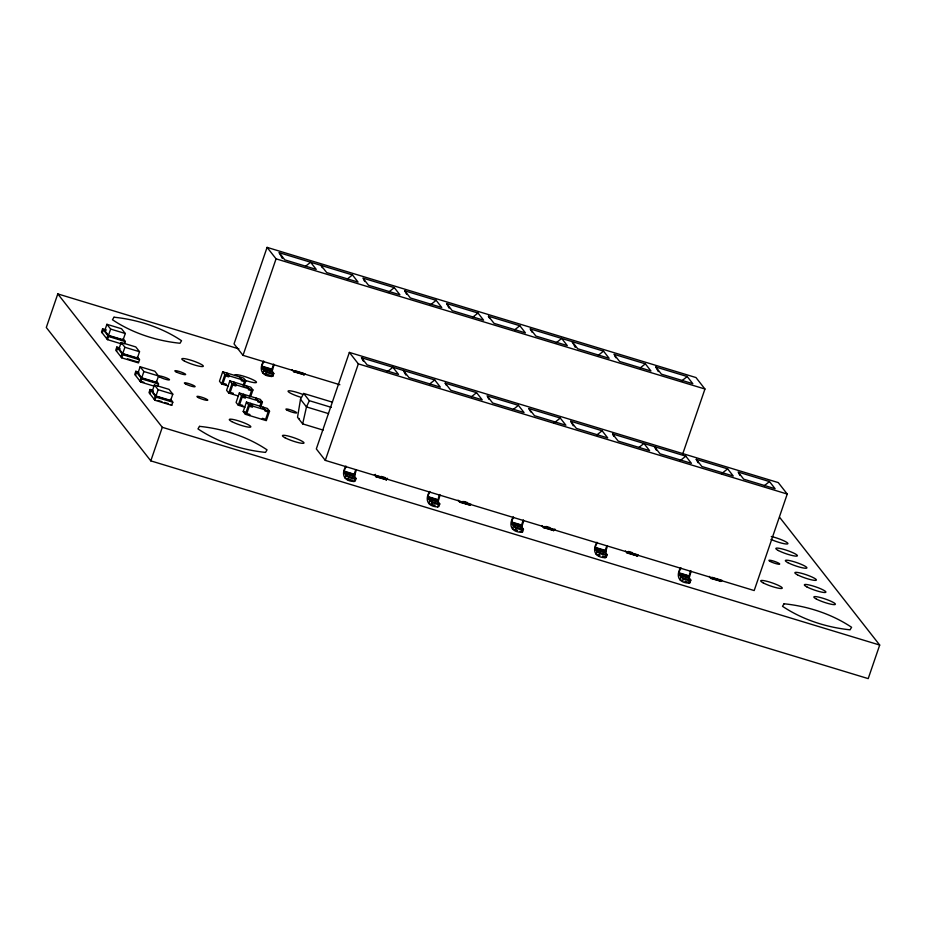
<?xml version="1.0" encoding="UTF-8"?>
<svg xmlns="http://www.w3.org/2000/svg" width="926" height="926" viewBox="0 0 926 926"><rect width="100%" height="100%" fill="white"/><g stroke="black" fill="none" stroke-linecap="round" stroke-linejoin="round"><path stroke-width="1.39" d="M272.892 376.13L262.857 373.074L263.748 370.458L273.795 373.502L272.591 373.861C266.098 373.595 258.389 368.34 264.049 361.649L263.586 361.047C258.956 368.71 261.005 376.083 271.688 376.488L272.892 376.13L273.795 373.502L272.186 371.048L274.096 364.694L273.633 364.092M352.667 480.397L345.132 478.105L346.035 475.478L356.07 478.534L354.878 478.892C348.373 478.626 340.675 473.36 346.336 466.669L345.873 466.079C341.243 473.742 343.291 481.115 353.975 481.52L355.179 481.15L356.07 478.534L354.473 476.08L356.383 469.725M435.104 505.411L428.819 503.501L429.722 500.885L439.757 503.929L438.565 504.3C432.06 504.022 424.363 498.767 430.023 492.076L429.56 491.475C424.93 499.137 426.979 506.51 437.662 506.916L438.866 506.557L439.757 503.929L438.16 501.475L440.07 495.121M517.53 530.436L512.506 528.908L513.409 526.281L523.445 529.336L522.252 529.695C515.747 529.417 508.05 524.162 513.71 517.472L513.247 516.882C508.617 524.544 510.666 531.918 521.35 532.323L522.553 531.952L523.445 529.336L521.847 526.882L523.757 520.528L523.283 519.926L521.604 524.857M599.967 555.45L596.194 554.304L597.096 551.688L607.132 554.732L605.94 555.091C599.435 554.824 591.737 549.569 597.397 542.879L596.934 542.277C592.304 549.94 594.353 557.313 605.037 557.718L606.241 557.359L607.132 554.732L605.535 552.278L607.444 545.923M682.393 580.475L679.881 579.711L680.784 577.083L690.819 580.139L689.627 580.498C683.122 580.22 675.424 574.965 681.085 568.275L680.622 567.684C675.992 575.347 678.04 582.709 688.724 583.114L689.928 582.755L690.819 580.139L689.222 577.685L691.132 571.319L690.657 570.729L689.407 574.421M332.457 402.185L303.693 393.457L300.499 399.28L297.524 417.313L302.663 423.888L323.139 430.104M302.663 423.888L306.483 406.919L309.353 400.692L303.693 393.457M688.493 577.535L688.794 576.285M437.57 500.711L437.917 499.45M271.769 369.659L273.205 365.33M605.106 550.889L606.553 546.56M354.23 474.054L355.491 470.35M438.345 498.223L439.595 494.53M238.873 348.882L57.794 293.912L46.3 327.491L150.799 460.87L868.206 678.619L879.7 645.052L779.634 517.321M106.444 330.026L102.578 328.857L101.501 332.006L107.485 339.634L121.653 343.94M102.254 332.955L103.33 329.806M106.907 324.308L104.754 330.605L108.492 335.374L123.135 339.819L125.288 333.522L121.549 328.753L106.907 324.308L110.645 329.077L125.288 333.522M106.733 338.685L107.821 335.536L124.559 340.618M108.492 335.374L110.645 329.077M107.485 339.634L108.562 336.497L102.578 328.857M119.408 347.829L116.826 347.042L115.75 350.19L121.734 357.83L138.472 362.911L139.548 359.763L137.303 356.892M116.502 351.139L117.579 348.002L120.148 348.778M121.156 342.493L119.003 348.789L122.741 353.57L137.384 358.015L139.537 351.718L135.798 346.937L121.156 342.493L124.894 347.273L139.537 351.718M124.582 343.673L125.299 341.567L123.054 338.708M120.993 356.869L122.07 353.72L138.807 358.802M122.741 353.57L124.894 347.273M121.734 357.83L122.811 354.681L116.826 347.042M138.402 372.078L135.833 371.291L134.756 374.44L140.74 382.079L153.612 385.992M135.497 375.4L136.573 372.252L139.155 373.028M140.15 366.754L137.997 373.039L141.736 377.82L156.378 382.264L158.543 375.968L154.792 371.199L140.15 366.754L143.889 371.523L158.543 375.968M141.736 377.82L143.889 371.523M140.74 382.079L141.817 378.931L135.833 371.291M152.651 390.263L150.081 389.487L149.005 392.636L154.989 400.264L171.727 405.345L172.803 402.197L170.558 399.337M149.746 393.585L150.822 390.436L153.403 391.223M154.399 384.938L152.246 391.235L155.985 396.004L170.627 400.449L172.792 394.163L169.053 389.383L154.399 384.938L158.138 389.707L172.792 394.163M157.837 386.107L158.554 384.012L156.309 381.153M154.237 399.314L155.313 396.166L172.051 401.247M155.985 396.004L158.138 389.707M154.989 400.264L156.066 397.127L150.081 389.487M150.799 460.87L162.293 427.303L57.794 293.912M243.955 386.292L245.795 380.899L243.631 378.121L222.703 371.777L219.474 381.211L221.65 383.989L228.34 386.015M682.612 454.261L704.952 389.013L695.982 377.553L267.082 247.381L234.035 343.893L243.017 355.352L339.865 384.741M221.65 383.989L224.879 374.544L222.703 371.777M226.534 374.092L226.893 373.039L229.058 375.817L228.699 376.859L225.562 375.91L223.05 383.248L226.187 384.209L225.828 385.251M250.61 396.733L252.925 389.985L250.749 387.218L229.833 380.864L226.604 390.309L228.768 393.075L237.97 395.877M228.768 393.075L231.998 383.642L229.833 380.864M233.653 383.19L234.012 382.137L236.188 384.903L235.829 385.957L232.692 385.008L230.18 392.346L233.317 393.295L232.958 394.349M243.017 355.352L276.064 258.84L267.082 247.381M260.576 407.509L262.428 402.115L260.252 399.349L239.336 392.994L236.095 402.44L238.271 405.206L244.962 407.243M243.133 385.297L244.395 381.628L241.258 380.679L241.617 379.625L239.44 376.859M238.271 405.206L241.501 395.761L239.336 392.994M243.156 395.309L243.515 394.268L245.691 397.034L245.332 398.087L242.184 397.127L239.672 404.477L242.809 405.426L242.45 406.479M246.212 386.999L246.571 385.945L248.735 388.723L248.376 389.765L251.513 390.726L249.418 396.837M243.225 411.526L246.455 402.092L267.382 408.435L269.547 411.213L266.318 420.647L245.39 414.304L243.225 411.526L245.321 412.163M245.39 414.304L248.631 404.859L246.455 402.092M250.286 404.407L250.645 403.366L252.81 406.132L252.451 407.174L249.314 406.225L246.802 413.563L249.939 414.524L249.58 415.566M255.715 399.129L256.074 398.076L258.238 400.842L257.879 401.896L261.016 402.845L259.766 406.514M265.554 374.625L266.445 371.997M271.688 376.488L272.591 373.861M262.834 408.216L263.192 407.174L265.368 409.94L265.01 410.994L268.146 411.943L265.635 419.281L262.486 418.332L262.127 419.385M349.368 352.412L316.322 448.925L325.292 460.384L754.192 590.557L787.239 494.044L778.257 482.585L349.368 352.412L358.339 363.872L787.239 494.044M325.292 460.384L358.339 363.872M347.829 479.656L348.732 477.029M353.975 481.52L354.878 478.892M431.516 505.052L432.419 502.436M437.662 506.916L438.565 504.3M515.203 530.459L516.106 527.832M521.35 532.323L522.252 529.695M598.89 555.855L599.793 553.227M605.037 557.718L605.94 555.091M682.578 581.25L683.481 578.634M688.724 583.114L689.627 580.498M386.096 479.842L387.508 478.314M553.47 530.644L554.882 529.116M625.478 550.97L627.11 552.996L628.523 551.468L632.296 552.614M304.99 373.722L303.809 374.822M470.952 504.149L469.783 505.249M638.327 554.952L637.157 556.051M292.13 369.74L293.774 371.766L294.943 370.678L303.728 373.34M375.62 474.401L374.417 474.76L376.049 476.797L377.229 475.709L387.265 478.754M458.104 500.167L459.736 502.205L460.685 501.475M541.791 525.563L543.423 527.6L544.604 526.5L554.639 529.556M709.166 576.366L710.798 578.403L711.978 577.303L722.014 580.359L720.845 581.447M305.534 266.271L310.615 262.232L316.217 269.385L284.838 259.87L279.224 252.705L352.459 274.929L358.061 282.094L326.681 272.568L321.067 265.403L322.317 267.695M347.377 278.969L352.459 274.929M388.202 292.477L394.302 287.627L399.905 294.792L368.525 285.266L362.911 278.101L394.302 287.627M430.046 305.186L436.146 300.325L441.748 307.49L410.368 297.964L404.755 290.81L436.146 300.325M386.802 372.113L392.89 367.263L398.504 374.417L367.124 364.89L361.51 357.737L434.734 379.961L440.348 387.114L408.968 377.6L403.354 370.435L405.854 375.018M472.908 317.074L477.99 313.034L483.592 320.188L452.212 310.661L446.598 303.508L477.99 313.034M429.664 384.001L434.734 379.961M514.752 329.772L519.833 325.732L525.436 332.897L494.056 323.371L488.442 316.206L519.833 325.732M471.508 396.698L476.577 392.659L482.191 399.824L450.812 390.297L445.198 383.132L476.577 392.659M555.577 343.28L561.677 338.43L567.279 345.595L535.899 336.069L530.285 328.904L603.52 351.128L609.123 358.293L577.743 348.766L572.129 341.601L575.254 347.343M513.351 409.396L518.421 405.356L524.035 412.521L492.655 402.995L487.041 395.83L518.421 405.356M598.439 355.179L603.52 351.128M554.176 422.916L560.265 418.054L565.879 425.219L534.499 415.693L528.885 408.54L560.265 418.054M640.283 367.877L645.364 363.837L650.966 370.99L619.587 361.464L613.973 354.311L645.364 363.837M597.038 434.803L602.108 430.764L607.722 437.917L576.342 428.391L570.729 421.237L602.108 430.764M681.108 381.385L687.208 376.535L692.81 383.688L661.43 374.173L655.816 367.009L687.208 376.535M638.882 447.501L643.952 443.461L649.566 450.626L618.186 441.1L612.572 433.935L685.796 456.159L691.409 463.324L660.03 453.798L654.416 446.633M679.707 461.009L685.796 456.159M721.551 473.707L727.639 468.857L733.253 476.022L701.873 466.496L696.259 459.331L727.639 468.857M764.413 485.606L769.483 481.566L775.097 488.72L743.717 479.193L738.103 472.04L769.483 481.566M299.445 418.922L298.994 418.39M276.064 258.84L704.952 389.013M294.491 371.349L304.538 374.393M294.283 371.569L304.33 374.625M293.774 371.766L304.133 374.775M262.463 366.314L272.499 369.37M262.359 366.696L272.394 369.74M262.266 367.055L272.313 370.111M262.208 367.402L272.244 370.458M262.162 367.726L272.209 370.77M262.151 368.004L272.186 371.048M262.151 368.235L272.198 371.28M262.185 368.409L272.221 371.453M108.562 336.497L125.299 341.567M224.879 374.544L245.795 380.899M309.353 400.692L331.276 407.347M231.998 383.642L252.925 389.985M328.545 413.621L306.483 406.919L300.499 399.28M122.811 354.681L139.548 359.763M127.429 358.825L137.731 361.95M241.501 395.761L262.428 402.115M248.631 404.859L269.547 411.213M157.802 383.063L141.065 377.982L139.988 381.13L143.854 382.299M141.817 378.931L158.554 384.012M156.066 397.127L172.803 402.197M158.103 400.483L161.957 401.664M164.539 402.44L168.405 403.609M381.234 476.415L384.996 477.55M463.66 501.429L467.433 502.575M546.097 526.454L549.859 527.588M462.167 501.487L469.702 503.767M628.291 551.908L637.076 554.57M376.778 476.381L386.813 479.425M460.465 501.776L470.501 504.82M544.152 527.183L554.188 530.228M627.84 552.579L637.875 555.623M711.527 577.974L721.562 581.03M376.569 476.601L386.605 479.656M460.257 502.008L470.292 505.052M543.944 527.403L553.98 530.448M627.631 552.81L637.667 555.855M711.318 578.206L721.354 581.25M376.049 476.797L386.42 479.795M459.736 502.205L470.107 505.202M543.423 527.6L553.794 530.598M627.11 552.996L637.482 556.005M710.798 578.403L721.169 581.401M344.738 471.346L354.785 474.39M428.425 496.741L438.473 499.797M512.113 522.148L522.16 525.192M595.8 547.544L605.847 550.6M679.487 572.951L689.534 575.995M344.634 471.716L354.681 474.772M428.321 497.123L438.368 500.167M512.009 522.519L522.056 525.574M595.696 547.926L605.743 550.97M679.383 573.321L689.43 576.366M344.553 472.086L354.6 475.131M428.24 497.482L438.287 500.538M511.928 522.889L521.975 525.933M595.615 548.285L605.662 551.34M679.302 573.692L689.349 576.736M344.484 472.434L354.531 475.478M428.171 497.829L438.218 500.885M511.858 523.236L521.905 526.281M595.545 548.632L605.592 551.688M679.233 574.039L689.28 577.083M344.449 472.746L354.484 475.802M428.136 498.153L438.172 501.197M511.823 523.549L521.859 526.605M595.511 548.956L605.546 552M679.198 574.351L689.233 577.407M344.426 473.024L354.473 476.08M428.113 498.431L438.16 501.475M511.8 523.827L521.847 526.882M595.487 549.234L605.535 552.278M679.175 574.629L689.222 577.685M344.437 473.255L354.508 476.485M428.125 498.663L438.195 501.88M511.812 524.058L521.882 527.288M595.499 549.465L605.569 552.683M679.186 574.861L689.257 578.09M520.042 531.188L522.553 531.952M602.479 556.213L606.241 557.359M684.904 581.227L689.928 582.755M162.293 427.303L879.7 645.052M170.974 404.396L171.727 405.345M738.728 473.186L739.978 475.478M655.816 367.009L658.317 371.592M696.259 459.331L698.135 462.78M614.598 355.457L615.848 357.749M655.041 447.779L656.291 450.071M612.572 433.935L613.822 436.227M530.285 328.904L532.161 332.341M570.729 421.237L573.229 425.821M488.442 316.206L489.692 318.498M528.885 408.54L530.76 411.977M446.598 303.508L449.098 308.092M487.666 396.976L488.916 399.268M404.755 290.81L406.63 294.248M445.198 383.132L446.448 385.424M363.536 279.247L364.786 281.539M361.51 357.737L363.386 361.175M279.224 252.705L282.349 258.435M235.088 375.458A11.401 1.725 18.9 0 1 244.557 376.488A11.401 1.725 18.9 0 1 256.502 382.218A11.401 1.725 18.9 0 1 245.378 380.389M300.753 397.242A11.401 1.725 18.9 0 1 288.102 391.073A11.401 1.725 18.9 0 1 302.524 394.326M771.289 536.501A11.401 1.725 18.9 0 1 785.375 541.548A11.401 1.725 18.9 0 1 785.109 543.863A11.401 1.725 18.9 0 1 770.964 539.407M114.002 317.213L112.463 319.748C132.325 333.059 156.286 340.826 180.003 343.257L181.542 340.722C161.691 327.41 137.719 319.655 114.002 317.213M199.507 426.354L197.967 428.888C217.818 442.2 241.79 449.955 265.507 452.397L267.047 449.851C247.184 436.54 223.224 428.784 199.507 426.354M784.056 603.775L782.516 606.31C802.379 619.621 826.339 627.377 850.056 629.819L851.596 627.284C831.745 613.973 807.773 606.206 784.056 603.775M287.164 410.206A5.695 0.857 18.9 0 0 296.366 413.008A5.695 0.857 18.9 0 0 290.336 409.79A5.695 0.857 18.9 0 0 287.164 410.206M770.177 561.434A5.695 0.857 18.9 0 0 779.391 564.235A5.695 0.857 18.9 0 0 773.36 561.017A5.695 0.857 18.9 0 0 770.177 561.434M198.257 397.555A5.695 0.857 18.9 0 0 207.459 400.345A5.695 0.857 18.9 0 0 201.44 397.127A5.695 0.857 18.9 0 0 198.257 397.555M160.001 377.16A5.695 0.857 18.9 0 0 169.215 379.949A5.695 0.857 18.9 0 0 163.184 376.743A5.695 0.857 18.9 0 0 160.001 377.16M176.125 371.882A5.695 0.857 18.9 0 0 185.327 374.683A5.695 0.857 18.9 0 0 179.308 371.465A5.695 0.857 18.9 0 0 176.125 371.882M185.628 384.012A5.695 0.857 18.9 0 0 194.83 386.802A5.695 0.857 18.9 0 0 188.8 383.595A5.695 0.857 18.9 0 0 185.628 384.012M763.232 582.894A11.401 1.725 18.9 0 0 781.648 588.485A11.401 1.725 18.9 0 0 769.587 582.049A11.401 1.725 18.9 0 0 763.232 582.894M284.965 437.732A11.401 1.725 18.9 0 0 303.369 443.322A11.401 1.725 18.9 0 0 291.32 436.887A11.401 1.725 18.9 0 0 284.965 437.732M231.824 421.608A11.401 1.725 18.9 0 0 250.228 427.187A11.401 1.725 18.9 0 0 238.179 420.763A11.401 1.725 18.9 0 0 231.824 421.608M184.32 360.978A11.401 1.725 18.9 0 0 202.725 366.557A11.401 1.725 18.9 0 0 190.675 360.133A11.401 1.725 18.9 0 0 184.32 360.978M778.372 550.519A11.401 1.725 18.9 0 0 796.788 556.109A11.401 1.725 18.9 0 0 784.727 549.674A11.401 1.725 18.9 0 0 778.372 550.519M787.876 562.649A11.401 1.725 18.9 0 0 806.28 568.24A11.401 1.725 18.9 0 0 794.23 561.804A11.401 1.725 18.9 0 0 787.876 562.649M797.379 574.78A11.401 1.725 18.9 0 0 815.783 580.359A11.401 1.725 18.9 0 0 803.733 573.935A11.401 1.725 18.9 0 0 797.379 574.78M806.87 586.899A11.401 1.725 18.9 0 0 825.286 592.49A11.401 1.725 18.9 0 0 813.225 586.054A11.401 1.725 18.9 0 0 806.87 586.899M816.373 599.029A11.401 1.725 18.9 0 0 834.789 604.609A11.401 1.725 18.9 0 0 822.728 598.184A11.401 1.725 18.9 0 0 816.373 599.029"/></g></svg>
